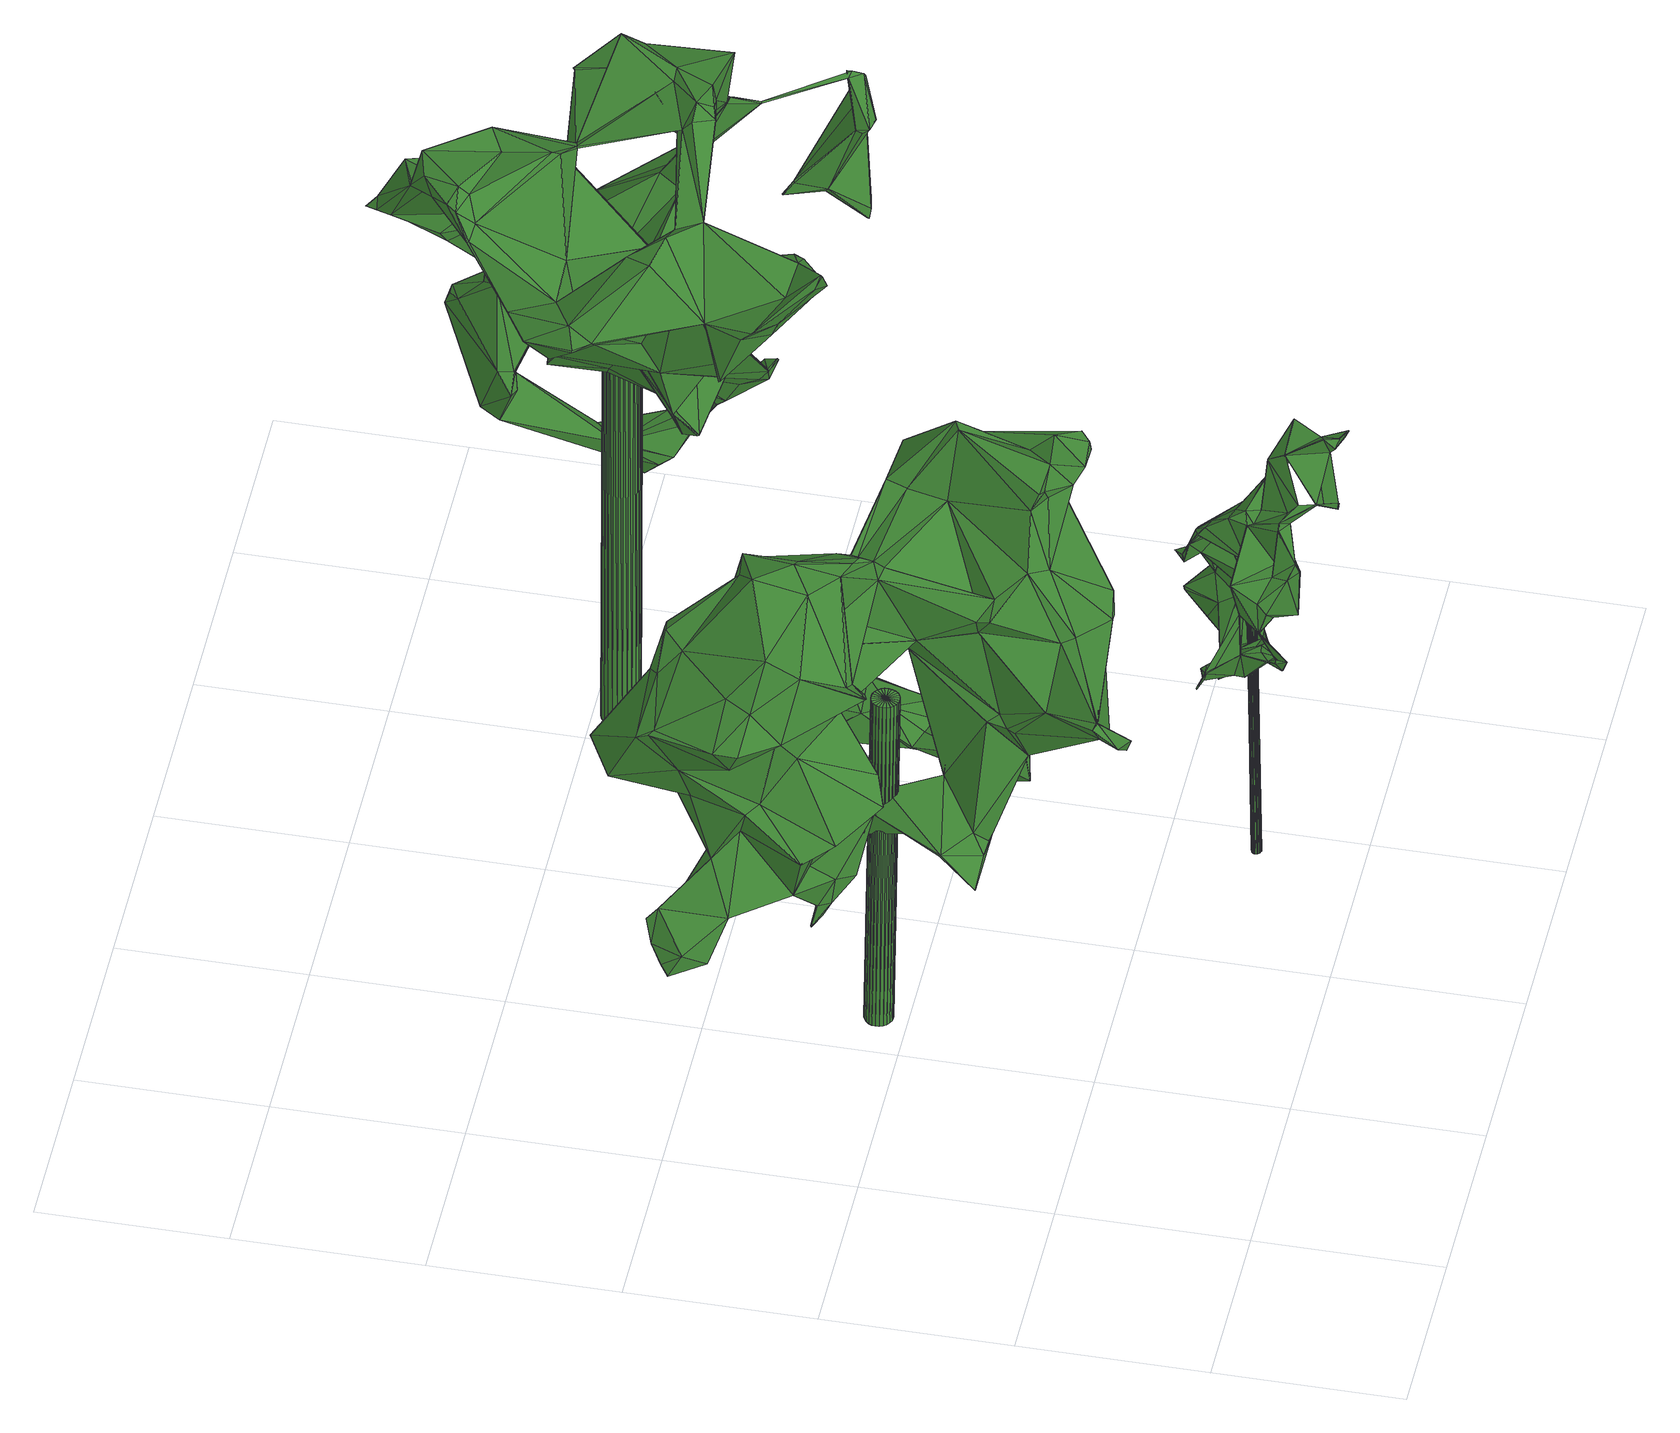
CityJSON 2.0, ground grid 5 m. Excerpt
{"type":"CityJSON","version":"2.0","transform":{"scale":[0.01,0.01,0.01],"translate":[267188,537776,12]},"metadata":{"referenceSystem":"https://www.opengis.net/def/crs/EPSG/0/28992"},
"CityObjects":{
"tree1":{"type":"SolitaryVegetationObject","attributes":{"gtid":144,"crown_width_m":11.11,"crown_median_z":23.72,"crown_r50_m":0.518,"crown_porosity":0.882,"trunk_H_m":10.7,"trunk_DBH_m":0.743,"trunk_radius_m":0.371,"trunk_base_height_m":13.02,"original_gtid":"160"},"geometry":[{"type":"Solid","lod":"3","boundaries":[[[[0,1,2]],[[3,4,5]],[[6,7,8]],[[9,10,11]],[[12,13,14]],[[15,16,17]],[[18,19,20]],[[21,22,23]],[[24,22,21]],[[25,26,27]],[[28,29,30]],[[28,31,29]],[[32,33,27]],[[34,35,36]],[[1,37,38]],[[39,22,24]],[[40,41,21]],[[42,43,44]],[[45,46,47]],[[45,47,48]],[[49,50,51]],[[52,4,53]],[[23,54,40]],[[55,40,54]],[[40,21,23]],[[52,53,56]],[[57,58,59]],[[60,61,62]],[[55,63,27]],[[64,65,66]],[[67,68,44]],[[55,27,33]],[[69,2,70]],[[70,71,72]],[[73,72,71]],[[7,74,75]],[[76,77,78]],[[79,80,81]],[[82,83,84]],[[85,83,82]],[[86,19,87]],[[27,63,25]],[[88,89,90]],[[91,92,56]],[[93,1,38]],[[22,94,95]],[[33,40,55]],[[96,97,56]],[[33,41,40]],[[98,99,100]],[[101,78,102]],[[103,78,101]],[[28,30,104]],[[105,78,77]],[[39,106,107]],[[24,106,39]],[[44,7,67]],[[108,83,109]],[[110,75,74]],[[111,112,113]],[[114,115,116]],[[43,117,17]],[[111,113,59]],[[59,118,119]],[[120,6,69]],[[121,99,3]],[[122,123,120]],[[124,31,28]],[[125,126,127]],[[32,128,33]],[[41,33,128]],[[129,130,65]],[[131,124,9]],[[131,9,11]],[[29,132,30]],[[133,79,134]],[[124,28,9]],[[135,136,61]],[[137,136,135]],[[138,34,139]],[[140,84,141]],[[142,143,144]],[[142,144,145]],[[133,146,79]],[[77,4,52]],[[63,55,54]],[[147,36,35]],[[61,136,14]],[[123,122,148]],[[53,4,3]],[[149,52,92]],[[150,125,127]],[[122,151,148]],[[48,103,101]],[[48,76,103]],[[152,153,154]],[[155,118,59]],[[105,102,78]],[[156,157,66]],[[145,158,159]],[[160,161,129]],[[129,161,162]],[[53,3,99]],[[49,114,50]],[[95,94,163]],[[164,6,165]],[[6,164,69]],[[50,114,116]],[[166,167,58]],[[166,58,38]],[[168,169,170]],[[171,127,126]],[[82,163,85]],[[151,122,172]],[[133,90,173]],[[174,134,12]],[[12,136,175]],[[12,175,174]],[[176,144,143]],[[177,114,178]],[[179,177,178]],[[123,118,155]],[[180,47,181]],[[5,121,3]],[[62,61,182]],[[138,139,125]],[[23,22,95]],[[183,13,171]],[[125,184,126]],[[151,20,148]],[[25,62,182]],[[63,62,25]],[[76,185,77]],[[186,187,188]],[[60,135,61]],[[148,20,189]],[[28,104,9]],[[10,9,104]],[[137,190,191]],[[138,150,192]],[[193,194,195]],[[137,135,60]],[[37,1,0]],[[196,137,60]],[[62,196,60]],[[25,182,26]],[[72,132,197]],[[31,197,132]],[[99,198,53]],[[199,200,201]],[[202,141,84]],[[178,114,203]],[[100,99,121]],[[95,82,140]],[[80,89,81]],[[181,204,121]],[[20,151,18]],[[152,205,54]],[[166,206,207]],[[181,47,46]],[[85,97,208]],[[129,209,130]],[[129,210,209]],[[128,26,36]],[[59,211,212]],[[128,32,26]],[[175,136,213]],[[88,90,133]],[[148,189,123]],[[214,43,17]],[[214,17,175]],[[215,169,216]],[[177,161,114]],[[217,218,219]],[[165,219,218]],[[51,203,49]],[[109,208,220]],[[45,195,162]],[[98,217,221]],[[222,223,41]],[[147,224,225]],[[147,225,128]],[[2,69,164]],[[177,179,46]],[[125,139,184]],[[49,203,114]],[[10,226,11]],[[73,226,10]],[[174,227,228]],[[58,211,59]],[[61,14,182]],[[36,182,183]],[[22,39,94]],[[214,229,43]],[[230,229,214]],[[113,112,231]],[[156,66,130]],[[10,132,73]],[[104,132,10]],[[117,232,216]],[[64,66,157]],[[162,161,177]],[[166,207,233]],[[155,200,123]],[[234,123,200]],[[199,234,200]],[[63,205,62]],[[203,51,235]],[[236,235,51]],[[228,227,88]],[[31,132,29]],[[86,237,19]],[[18,87,19]],[[104,30,132]],[[132,72,73]],[[94,107,238]],[[186,239,15]],[[188,239,186]],[[240,241,207]],[[102,195,101]],[[193,195,102]],[[19,93,20]],[[143,242,243]],[[153,141,202]],[[44,244,42]],[[68,245,244]],[[59,246,201]],[[68,244,44]],[[228,134,174]],[[96,56,198]],[[247,87,18]],[[248,99,249]],[[246,217,165]],[[137,213,136]],[[173,146,133]],[[121,5,181]],[[94,39,107]],[[137,191,242]],[[250,241,178]],[[16,89,227]],[[149,210,251]],[[185,47,180]],[[178,203,212]],[[199,252,234]],[[57,38,58]],[[217,246,221]],[[186,127,171]],[[113,231,253]],[[26,182,36]],[[5,180,181]],[[27,26,32]],[[110,254,234]],[[2,164,0]],[[255,256,157]],[[185,48,47]],[[128,36,257]],[[58,167,211]],[[24,21,223]],[[162,194,210]],[[162,195,194]],[[171,187,186]],[[226,258,11]],[[150,138,125]],[[133,134,228]],[[228,88,133]],[[48,185,76]],[[259,170,67]],[[209,210,149]],[[181,260,204]],[[176,83,108]],[[242,142,145]],[[103,76,78]],[[121,261,100]],[[12,187,13]],[[85,238,97]],[[102,149,251]],[[102,251,193]],[[56,92,52]],[[96,98,208]],[[98,221,208]],[[262,86,258]],[[262,258,226]],[[36,184,34]],[[23,263,54]],[[35,256,264]],[[252,75,110]],[[209,149,92]],[[209,92,106]],[[93,38,265]],[[93,265,20]],[[176,84,83]],[[189,20,265]],[[43,42,117]],[[182,14,13]],[[266,230,150]],[[234,254,123]],[[90,89,80]],[[173,90,80]],[[175,213,267]],[[14,136,12]],[[59,253,246]],[[59,113,253]],[[172,69,70]],[[122,69,172]],[[182,13,183]],[[226,73,268]],[[4,77,185]],[[111,59,236]],[[59,212,236]],[[112,160,64]],[[64,269,112]],[[156,130,270]],[[156,270,106]],[[112,115,160]],[[160,115,161]],[[85,208,83]],[[46,241,181]],[[204,240,37]],[[162,210,129]],[[251,210,193]],[[19,237,93]],[[262,70,93]],[[176,143,84]],[[268,73,71]],[[268,71,70]],[[216,169,117]],[[260,241,240]],[[54,263,152]],[[126,184,183]],[[139,34,184]],[[112,111,236]],[[4,180,5]],[[185,180,4]],[[50,236,51]],[[116,236,50]],[[112,236,116]],[[80,146,173]],[[202,243,191]],[[202,84,243]],[[143,243,84]],[[196,205,154]],[[140,141,95]],[[165,6,8]],[[120,123,7]],[[186,271,127]],[[243,242,191]],[[156,255,157]],[[241,212,207]],[[250,212,241]],[[211,233,212]],[[165,266,199]],[[257,147,128]],[[237,262,93]],[[86,262,237]],[[247,272,273]],[[197,273,272]],[[208,221,274]],[[157,274,221]],[[17,117,168]],[[59,201,155]],[[70,72,172]],[[120,7,6]],[[275,270,130]],[[275,130,209]],[[65,64,160]],[[116,115,112]],[[160,129,65]],[[150,75,266]],[[266,75,199]],[[252,199,75]],[[150,127,75]],[[213,137,242]],[[62,205,196]],[[106,270,209]],[[208,97,96]],[[107,97,238]],[[204,37,261]],[[204,261,121]],[[167,233,211]],[[91,56,97]],[[188,81,239]],[[34,157,256]],[[247,151,272]],[[188,187,12]],[[154,205,152]],[[214,150,230]],[[46,179,178]],[[82,84,140]],[[70,2,93]],[[1,93,2]],[[260,240,204]],[[100,218,98]],[[0,218,100]],[[164,218,0]],[[248,249,96]],[[181,241,260]],[[81,188,79]],[[110,234,252]],[[18,151,247]],[[153,196,154]],[[67,170,68]],[[245,68,170]],[[101,195,45]],[[123,74,7]],[[254,74,123]],[[155,201,200]],[[34,138,192]],[[95,263,23]],[[192,145,159]],[[183,184,36]],[[171,126,183]],[[267,213,242]],[[267,242,145]],[[190,153,191]],[[240,207,206]],[[41,225,222]],[[128,225,41]],[[12,134,188]],[[259,168,170]],[[165,201,246]],[[199,201,165]],[[57,265,38]],[[95,163,82]],[[0,261,37]],[[0,100,261]],[[72,272,172]],[[217,98,218]],[[192,276,145]],[[150,276,192]],[[59,119,57]],[[79,146,80]],[[212,233,207]],[[167,166,233]],[[99,98,249]],[[54,205,63]],[[275,209,270]],[[79,188,134]],[[45,162,46]],[[101,45,48]],[[193,210,194]],[[150,214,276]],[[177,46,162]],[[145,276,267]],[[231,221,253]],[[109,83,208]],[[265,57,119]],[[265,119,189]],[[242,143,142]],[[165,217,219]],[[7,44,277]],[[250,178,212]],[[124,131,278]],[[124,278,31]],[[34,256,35]],[[202,191,153]],[[46,178,241]],[[255,156,264]],[[279,156,24]],[[279,264,156]],[[94,238,163]],[[85,163,238]],[[137,196,190]],[[117,169,168]],[[89,239,81]],[[105,149,102]],[[41,223,21]],[[105,52,149]],[[105,77,52]],[[189,119,118]],[[189,118,123]],[[165,280,266]],[[190,196,153]],[[246,253,221]],[[164,165,218]],[[220,208,158]],[[144,158,145]],[[230,280,7]],[[7,75,67]],[[266,280,230]],[[7,280,8]],[[151,172,272]],[[258,247,281]],[[165,8,280]],[[240,206,37]],[[262,226,268]],[[262,268,70]],[[53,198,56]],[[212,235,236]],[[203,235,212]],[[271,259,75]],[[271,75,127]],[[67,75,259]],[[245,232,244]],[[175,282,174]],[[17,168,186]],[[17,186,15]],[[16,282,17]],[[42,244,232]],[[117,42,232]],[[17,282,175]],[[227,174,282]],[[227,282,16]],[[186,259,271]],[[186,168,259]],[[227,89,88]],[[257,36,147]],[[279,24,264]],[[223,264,24]],[[106,24,156]],[[223,222,264]],[[222,224,264]],[[69,283,120]],[[159,284,192]],[[34,192,284]],[[147,35,224]],[[35,264,224]],[[197,278,131]],[[197,31,278]],[[65,130,66]],[[220,176,108]],[[91,106,92]],[[220,108,109]],[[34,284,274]],[[220,158,176]],[[144,176,158]],[[114,161,115]],[[222,225,224]],[[106,97,107]],[[91,97,106]],[[198,99,285]],[[198,285,96]],[[96,249,98]],[[13,187,171]],[[269,157,231]],[[269,64,157]],[[269,231,112]],[[231,157,221]],[[122,283,69]],[[120,283,122]],[[11,258,131]],[[38,37,206]],[[38,206,166]],[[247,258,87]],[[34,274,157]],[[87,258,86]],[[285,99,248]],[[285,248,96]],[[175,276,214]],[[267,276,175]],[[141,263,95]],[[152,263,153]],[[141,153,263]],[[169,215,170]],[[245,170,215]],[[254,110,74]],[[258,281,131]],[[131,281,197]],[[273,197,281]],[[72,197,272]],[[273,281,247]],[[230,277,229]],[[7,277,230]],[[264,256,255]],[[158,284,159]],[[158,208,284]],[[208,274,284]],[[43,229,277]],[[43,277,44]],[[16,239,89]],[[16,15,239]],[[215,216,232]],[[245,215,232]],[[286,287,288]],[[286,288,289]],[[289,288,290]],[[289,290,291]],[[288,287,292]],[[288,292,290]],[[290,292,293]],[[290,293,291]],[[292,287,294]],[[292,294,293]],[[293,294,295]],[[293,295,291]],[[294,287,296]],[[294,296,295]],[[295,296,297]],[[295,297,291]],[[296,287,298]],[[296,298,297]],[[297,298,299]],[[297,299,291]],[[298,287,300]],[[298,300,299]],[[299,300,301]],[[299,301,291]],[[300,287,302]],[[300,302,301]],[[301,302,303]],[[301,303,291]],[[302,287,304]],[[302,304,303]],[[303,304,305]],[[303,305,291]],[[304,287,306]],[[304,306,305]],[[305,306,307]],[[305,307,291]],[[306,287,308]],[[306,308,307]],[[307,308,309]],[[307,309,291]],[[308,287,310]],[[308,310,309]],[[309,310,311]],[[309,311,291]],[[310,287,312]],[[310,312,311]],[[311,312,313]],[[311,313,291]],[[312,287,314]],[[312,314,313]],[[313,314,315]],[[313,315,291]],[[314,287,316]],[[314,316,315]],[[315,316,317]],[[315,317,291]],[[316,287,318]],[[316,318,317]],[[317,318,319]],[[317,319,291]],[[318,287,320]],[[318,320,319]],[[319,320,321]],[[319,321,291]],[[320,287,322]],[[320,322,321]],[[321,322,323]],[[321,323,291]],[[322,287,324]],[[322,324,323]],[[323,324,325]],[[323,325,291]],[[324,287,326]],[[324,326,325]],[[325,326,327]],[[325,327,291]],[[326,287,328]],[[326,328,327]],[[327,328,329]],[[327,329,291]],[[328,287,330]],[[328,330,329]],[[329,330,331]],[[329,331,291]],[[330,287,332]],[[330,332,331]],[[331,332,333]],[[331,333,291]],[[332,287,334]],[[332,334,333]],[[333,334,335]],[[333,335,291]],[[334,287,286]],[[334,286,335]],[[335,286,289]],[[335,289,291]]]]}]},
"tree2":{"type":"SolitaryVegetationObject","attributes":{"gtid":244,"crown_width_m":4.6,"crown_median_z":22.11,"crown_r50_m":0.291,"crown_porosity":0.938,"trunk_H_m":9.17,"trunk_DBH_m":0.253,"trunk_radius_m":0.126,"trunk_base_height_m":12.94,"original_gtid":"274"},"geometry":[{"type":"Solid","lod":"3","boundaries":[[[[336,337,338]],[[339,340,341]],[[342,343,344]],[[345,343,342]],[[346,347,348]],[[341,349,350]],[[351,349,341]],[[352,353,354]],[[355,353,352]],[[356,357,340]],[[358,359,360]],[[358,360,361]],[[362,363,364]],[[337,365,366]],[[346,367,368]],[[369,370,371]],[[372,373,374]],[[372,374,375]],[[376,377,378]],[[356,340,339]],[[359,379,380]],[[381,382,383]],[[384,385,386]],[[387,388,372]],[[336,389,337]],[[365,337,389]],[[390,391,379]],[[378,392,393]],[[394,395,396]],[[388,397,373]],[[388,398,397]],[[399,400,401]],[[402,403,404]],[[405,406,342]],[[407,389,336]],[[408,409,410]],[[411,412,413]],[[414,415,416]],[[400,417,418]],[[380,379,419]],[[380,419,420]],[[408,421,412]],[[422,423,383]],[[424,422,383]],[[377,354,425]],[[377,352,354]],[[354,353,426]],[[394,426,353]],[[427,428,373]],[[414,429,430]],[[386,431,411]],[[394,353,395]],[[355,395,353]],[[432,433,434]],[[435,436,437]],[[435,438,436]],[[439,440,441]],[[337,366,442]],[[443,444,445]],[[446,447,435]],[[448,447,446]],[[405,449,415]],[[435,450,451]],[[452,399,453]],[[454,399,452]],[[455,456,457]],[[458,459,460]],[[461,462,463]],[[461,463,464]],[[435,465,466]],[[336,466,465]],[[394,467,468]],[[352,469,355]],[[427,470,376]],[[471,450,472]],[[379,391,419]],[[341,340,351]],[[473,404,403]],[[437,436,346]],[[473,409,404]],[[402,474,403]],[[384,421,385]],[[475,408,412]],[[475,412,476]],[[430,477,464]],[[470,427,433]],[[478,479,471]],[[480,377,376]],[[361,377,480]],[[342,406,464]],[[481,482,468]],[[483,416,484]],[[449,485,415]],[[486,428,487]],[[373,354,374]],[[373,425,354]],[[357,488,351]],[[489,490,381]],[[381,383,423]],[[436,367,346]],[[483,429,416]],[[491,492,401]],[[386,411,413]],[[442,338,337]],[[481,461,477]],[[372,375,387]],[[370,369,493]],[[494,346,348]],[[494,348,495]],[[347,496,348]],[[396,348,496]],[[497,364,363]],[[352,377,361]],[[438,367,436]],[[433,432,480]],[[435,447,438]],[[498,499,500]],[[499,363,500]],[[468,461,481]],[[346,368,422]],[[464,406,430]],[[501,444,443]],[[339,502,356]],[[473,403,493]],[[365,379,366]],[[480,432,361]],[[378,377,425]],[[458,460,503]],[[427,487,428]],[[427,397,433]],[[483,455,429]],[[449,484,485]],[[425,373,428]],[[449,405,344]],[[419,504,420]],[[457,456,505]],[[464,441,440]],[[506,507,357]],[[422,368,508]],[[342,344,405]],[[416,415,485]],[[416,485,484]],[[350,509,448]],[[508,349,351]],[[378,393,376]],[[453,476,452]],[[387,375,477]],[[481,477,375]],[[506,357,356]],[[440,439,510]],[[350,511,341]],[[342,464,440]],[[370,512,513]],[[514,515,516]],[[439,517,510]],[[381,512,489]],[[518,400,519]],[[494,520,437]],[[494,437,346]],[[433,480,470]],[[470,480,376]],[[400,521,522]],[[421,523,385]],[[400,399,417]],[[454,417,399]],[[399,401,492]],[[456,455,521]],[[524,525,518]],[[423,513,381]],[[526,498,500]],[[521,455,527]],[[499,397,457]],[[427,457,397]],[[439,397,499]],[[510,489,345]],[[345,489,512]],[[350,528,511]],[[350,448,528]],[[371,529,488]],[[371,513,529]],[[526,478,471]],[[423,529,513]],[[338,435,336]],[[518,521,400]],[[530,343,345]],[[531,532,475]],[[495,348,396]],[[340,357,533]],[[340,533,351]],[[440,345,342]],[[506,521,525]],[[518,525,521]],[[457,427,373]],[[459,502,460]],[[396,534,535]],[[496,534,396]],[[439,499,517]],[[486,393,392]],[[472,534,471]],[[536,467,535]],[[526,347,382]],[[361,450,442]],[[434,361,432]],[[442,450,435]],[[457,505,499]],[[442,435,338]],[[474,493,403]],[[439,457,373]],[[537,510,517]],[[507,488,357]],[[371,488,507]],[[522,521,527]],[[522,527,483]],[[408,410,538]],[[371,370,513]],[[341,511,528]],[[414,416,429]],[[483,484,522]],[[471,496,526]],[[526,496,347]],[[417,454,476]],[[389,539,365]],[[379,365,539]],[[526,500,478]],[[531,491,512]],[[460,479,503]],[[472,434,534]],[[433,397,434]],[[462,468,388]],[[372,388,373]],[[521,497,456]],[[521,506,497]],[[356,497,506]],[[530,491,343]],[[531,538,410]],[[404,523,402]],[[352,540,469]],[[431,523,404]],[[422,508,423]],[[382,424,383]],[[382,490,537]],[[489,537,490]],[[397,439,373]],[[368,349,508]],[[420,541,380]],[[537,498,382]],[[537,489,510]],[[542,543,459]],[[543,497,502]],[[543,502,459]],[[351,488,508]],[[478,500,363]],[[386,413,384]],[[384,413,421]],[[462,388,387]],[[522,544,400]],[[401,400,544]],[[536,534,434]],[[413,412,421]],[[531,410,532]],[[476,453,475]],[[410,418,532]],[[404,409,411]],[[404,411,431]],[[399,531,475]],[[399,475,453]],[[434,467,536]],[[459,458,542]],[[468,467,398]],[[397,398,467]],[[344,491,449]],[[522,484,544]],[[398,388,468]],[[374,354,482]],[[374,482,375]],[[440,510,345]],[[471,479,446]],[[539,545,444]],[[389,545,539]],[[375,482,481]],[[483,527,455]],[[461,468,462]],[[504,541,420]],[[473,493,369]],[[497,356,502]],[[368,546,349]],[[531,512,370]],[[513,512,381]],[[461,464,477]],[[493,408,538]],[[493,538,370]],[[370,538,531]],[[507,525,371]],[[371,525,369]],[[524,369,525]],[[507,506,525]],[[526,382,498]],[[499,498,537]],[[547,390,379]],[[501,390,548]],[[501,540,390]],[[419,391,504]],[[448,509,447]],[[509,438,447]],[[482,354,426]],[[341,528,460]],[[460,339,341]],[[352,541,540]],[[479,460,528]],[[467,434,397]],[[468,482,426]],[[468,426,394]],[[448,549,528]],[[409,412,411]],[[417,412,409]],[[409,418,410]],[[473,418,409]],[[519,418,473]],[[519,400,418]],[[467,394,535]],[[452,476,454]],[[396,535,394]],[[434,472,361]],[[450,361,472]],[[359,358,379]],[[366,379,358]],[[442,366,358]],[[442,358,361]],[[508,529,423]],[[488,529,508]],[[362,503,363]],[[458,503,362]],[[516,542,458]],[[547,379,539]],[[547,539,501]],[[495,445,494]],[[550,494,445]],[[540,501,396]],[[495,501,551]],[[396,501,495]],[[551,501,443]],[[381,490,382]],[[345,512,530]],[[519,473,524]],[[519,524,518]],[[524,473,369]],[[425,392,378]],[[484,449,491]],[[512,491,530]],[[344,343,491]],[[418,417,475]],[[409,475,417]],[[418,475,532]],[[537,517,499]],[[497,515,364]],[[516,515,497]],[[514,458,515]],[[387,463,462]],[[477,463,387]],[[430,463,477]],[[448,446,549]],[[441,464,439]],[[408,493,474]],[[428,392,425]],[[351,533,357]],[[547,548,390]],[[547,501,548]],[[414,430,406]],[[540,391,390]],[[540,541,391]],[[478,363,503]],[[478,503,479]],[[438,546,367]],[[368,367,546]],[[499,497,363]],[[352,361,360]],[[352,360,541]],[[380,541,360]],[[380,360,359]],[[415,406,405]],[[414,406,415]],[[504,391,541]],[[362,515,458]],[[364,515,362]],[[497,505,456]],[[497,543,516]],[[474,402,523]],[[408,474,523]],[[408,523,421]],[[350,546,509]],[[349,546,350]],[[528,549,479]],[[446,479,549]],[[385,552,386]],[[531,492,491]],[[399,492,531]],[[408,475,409]],[[476,412,417]],[[509,546,438]],[[516,543,542]],[[339,460,502]],[[550,520,494]],[[450,471,451]],[[347,424,382]],[[346,424,347]],[[539,444,501]],[[424,346,422]],[[407,545,389]],[[446,451,471]],[[428,486,392]],[[443,445,551]],[[444,550,445]],[[514,516,458]],[[431,386,552]],[[444,545,550]],[[429,553,430]],[[435,451,446]],[[497,499,505]],[[535,534,536]],[[437,465,435]],[[496,471,534]],[[437,520,465]],[[396,395,540]],[[540,395,355]],[[401,544,484]],[[523,431,552]],[[523,552,385]],[[484,491,401]],[[336,435,466]],[[551,445,495]],[[455,457,553]],[[520,550,407]],[[550,545,407]],[[455,553,429]],[[427,393,487]],[[376,393,427]],[[407,465,520]],[[407,336,465]],[[430,553,463]],[[439,553,457]],[[464,553,439]],[[463,553,464]],[[540,355,469]],[[487,393,486]],[[554,555,556]],[[554,556,557]],[[557,556,558]],[[557,558,559]],[[556,555,560]],[[556,560,558]],[[558,560,561]],[[558,561,559]],[[560,555,562]],[[560,562,561]],[[561,562,563]],[[561,563,559]],[[562,555,564]],[[562,564,563]],[[563,564,565]],[[563,565,559]],[[564,555,566]],[[564,566,565]],[[565,566,567]],[[565,567,559]],[[566,555,568]],[[566,568,567]],[[567,568,569]],[[567,569,559]],[[568,555,570]],[[568,570,569]],[[569,570,571]],[[569,571,559]],[[570,555,572]],[[570,572,571]],[[571,572,573]],[[571,573,559]],[[572,555,574]],[[572,574,573]],[[573,574,575]],[[573,575,559]],[[574,555,576]],[[574,576,575]],[[575,576,577]],[[575,577,559]],[[576,555,578]],[[576,578,577]],[[577,578,579]],[[577,579,559]],[[578,555,580]],[[578,580,579]],[[579,580,581]],[[579,581,559]],[[580,555,582]],[[580,582,581]],[[581,582,583]],[[581,583,559]],[[582,555,584]],[[582,584,583]],[[583,584,585]],[[583,585,559]],[[584,555,586]],[[584,586,585]],[[585,586,587]],[[585,587,559]],[[586,555,588]],[[586,588,587]],[[587,588,589]],[[587,589,559]],[[588,555,590]],[[588,590,589]],[[589,590,591]],[[589,591,559]],[[590,555,592]],[[590,592,591]],[[591,592,593]],[[591,593,559]],[[592,555,594]],[[592,594,593]],[[593,594,595]],[[593,595,559]],[[594,555,596]],[[594,596,595]],[[595,596,597]],[[595,597,559]],[[596,555,598]],[[596,598,597]],[[597,598,599]],[[597,599,559]],[[598,555,600]],[[598,600,599]],[[599,600,601]],[[599,601,559]],[[600,555,602]],[[600,602,601]],[[601,602,603]],[[601,603,559]],[[602,555,554]],[[602,554,603]],[[603,554,557]],[[603,557,559]]]]}]},
"tree3":{"type":"SolitaryVegetationObject","attributes":{"gtid":52,"crown_width_m":11.59,"crown_median_z":28.71,"crown_r50_m":0.521,"crown_porosity":0.908,"trunk_H_m":15.5,"trunk_DBH_m":1.01,"trunk_radius_m":0.504,"trunk_base_height_m":13.21,"original_gtid":"54"},"geometry":[{"type":"Solid","lod":"3","boundaries":[[[[604,605,606]],[[607,604,606]],[[608,609,610]],[[611,612,613]],[[614,615,616]],[[617,618,619]],[[620,621,622]],[[623,624,611]],[[625,623,611]],[[626,627,628]],[[629,630,631]],[[629,631,632]],[[607,605,604]],[[633,634,635]],[[625,613,636]],[[637,638,639]],[[640,641,642]],[[632,643,629]],[[644,645,646]],[[647,648,649]],[[650,651,652]],[[653,654,655]],[[656,657,658]],[[659,657,656]],[[660,620,622]],[[661,662,663]],[[664,614,665]],[[634,666,635]],[[667,668,669]],[[670,671,672]],[[607,606,673]],[[674,675,676]],[[677,678,679]],[[651,680,652]],[[681,682,683]],[[684,685,686]],[[687,688,653]],[[646,643,632]],[[689,690,691]],[[692,693,694]],[[692,694,650]],[[695,696,697]],[[698,668,667]],[[699,668,698]],[[700,701,702]],[[703,704,705]],[[674,706,675]],[[646,629,643]],[[615,707,616]],[[663,708,656]],[[709,684,710]],[[703,711,704]],[[712,713,714]],[[702,701,715]],[[716,717,718]],[[674,719,706]],[[618,720,721]],[[722,723,724]],[[717,617,725]],[[726,664,727]],[[728,729,730]],[[731,732,733]],[[734,735,736]],[[737,738,612]],[[704,702,705]],[[620,739,621]],[[740,689,741]],[[640,642,608]],[[739,742,621]],[[743,744,741]],[[745,744,743]],[[629,645,746]],[[662,708,663]],[[747,748,749]],[[630,750,751]],[[670,672,752]],[[670,752,753]],[[621,742,754]],[[621,754,622]],[[731,733,755]],[[670,679,678]],[[615,699,707]],[[756,650,694]],[[605,757,606]],[[740,757,605]],[[758,759,641]],[[755,760,731]],[[624,636,758]],[[624,623,636]],[[634,761,762]],[[634,633,761]],[[718,762,761]],[[718,761,716]],[[646,645,629]],[[746,750,630]],[[717,725,634]],[[717,634,718]],[[666,634,725]],[[718,634,762]],[[726,615,614]],[[763,764,760]],[[765,750,633]],[[746,630,629]],[[620,749,739]],[[660,749,620]],[[766,757,740]],[[767,768,769]],[[608,610,770]],[[608,770,771]],[[759,758,772]],[[758,773,772]],[[747,774,775]],[[733,776,755]],[[706,777,753]],[[740,605,778]],[[623,625,636]],[[626,779,627]],[[780,779,626]],[[781,782,783]],[[711,756,693]],[[704,711,693]],[[784,785,786]],[[787,788,789]],[[704,693,702]],[[649,659,647]],[[702,693,700]],[[754,790,622]],[[765,633,791]],[[792,793,794]],[[792,794,795]],[[702,715,705]],[[765,796,797]],[[703,705,680]],[[780,680,779]],[[770,798,799]],[[800,752,672]],[[801,710,802]],[[803,804,805]],[[806,683,682]],[[646,681,644]],[[690,807,639]],[[637,673,808]],[[713,613,809]],[[810,811,763]],[[790,812,813]],[[687,653,814]],[[815,816,817]],[[818,817,816]],[[819,767,688]],[[819,688,687]],[[820,812,821]],[[778,807,689]],[[781,783,822]],[[740,778,689]],[[637,669,735]],[[669,637,786]],[[823,803,805]],[[701,700,824]],[[818,816,798]],[[814,798,816]],[[639,825,637]],[[797,796,729]],[[775,767,748]],[[775,748,747]],[[826,821,827]],[[680,705,828]],[[661,824,662]],[[732,731,829]],[[619,830,624]],[[611,624,830]],[[738,831,809]],[[738,737,831]],[[644,724,645]],[[613,625,611]],[[814,816,687]],[[716,761,633]],[[750,716,633]],[[746,716,750]],[[832,684,833]],[[741,766,740]],[[794,712,834]],[[776,745,835]],[[776,744,745]],[[627,836,628]],[[837,628,836]],[[672,820,800]],[[670,787,789]],[[659,838,647]],[[804,839,801]],[[804,801,802]],[[768,749,769]],[[639,638,690]],[[840,841,727]],[[809,613,738]],[[618,797,720]],[[775,688,767]],[[721,737,842]],[[721,842,618]],[[795,841,840]],[[642,609,608]],[[742,739,843]],[[822,844,809]],[[845,809,844]],[[744,766,741]],[[690,689,807]],[[628,846,626]],[[653,774,847]],[[760,764,731]],[[751,631,630]],[[789,671,670]],[[769,749,748]],[[769,748,767]],[[701,848,692]],[[650,652,692]],[[692,652,680]],[[849,698,667]],[[720,850,721]],[[833,847,832]],[[668,735,669]],[[838,648,647]],[[706,753,675]],[[726,691,690]],[[726,727,691]],[[795,727,841]],[[851,676,829]],[[760,755,852]],[[820,672,812]],[[686,658,833]],[[745,853,787]],[[714,854,695]],[[709,801,855]],[[838,659,656]],[[686,656,658]],[[817,856,768]],[[817,768,815]],[[774,653,775]],[[635,791,633]],[[811,764,763]],[[711,703,846]],[[822,809,831]],[[656,708,838]],[[743,691,794]],[[617,797,618]],[[717,797,617]],[[653,682,681]],[[689,691,741]],[[741,691,743]],[[708,662,857]],[[716,724,765]],[[724,750,765]],[[835,852,776]],[[773,858,772]],[[859,772,858]],[[747,860,774]],[[807,861,825]],[[746,724,716]],[[763,760,852]],[[709,862,684]],[[849,667,669]],[[849,669,786]],[[699,735,668]],[[774,860,863]],[[823,805,648]],[[864,865,866]],[[713,867,613]],[[793,867,713]],[[743,853,745]],[[638,868,690]],[[666,796,765]],[[677,835,745]],[[715,828,705]],[[692,828,715]],[[802,853,712]],[[814,799,798]],[[732,678,677]],[[612,738,613]],[[869,724,644]],[[645,724,746]],[[732,677,870]],[[839,855,801]],[[871,707,698]],[[726,735,615]],[[699,615,735]],[[722,869,872]],[[872,771,722]],[[717,716,765]],[[832,847,863]],[[873,818,788]],[[873,788,865]],[[873,865,818]],[[795,874,727]],[[833,684,686]],[[860,864,863]],[[731,764,851]],[[851,764,811]],[[637,808,776]],[[849,786,785]],[[729,619,624]],[[875,753,752]],[[875,752,800]],[[726,614,664]],[[789,788,818]],[[876,847,833]],[[839,804,810]],[[742,871,877]],[[852,755,776]],[[776,870,784]],[[732,870,776]],[[845,714,713]],[[794,713,712]],[[606,808,673]],[[632,654,646]],[[664,665,878]],[[878,879,664]],[[834,712,853]],[[834,853,743]],[[817,818,864]],[[722,724,869]],[[626,846,780]],[[666,791,635]],[[666,765,791]],[[850,782,781]],[[810,763,839]],[[719,674,880]],[[824,881,823]],[[701,824,823]],[[824,700,848]],[[838,708,648]],[[638,882,868]],[[854,696,695]],[[648,708,823]],[[687,816,815]],[[871,616,707]],[[719,880,661]],[[810,661,880]],[[837,651,650]],[[771,799,814]],[[837,650,628]],[[756,628,650]],[[692,680,828]],[[754,742,877]],[[637,734,882]],[[709,677,883]],[[855,677,709]],[[763,852,835]],[[706,719,685]],[[663,685,719]],[[680,780,846]],[[680,846,703]],[[845,854,714]],[[857,824,884]],[[839,677,855]],[[754,827,790]],[[666,725,885]],[[666,885,796]],[[750,723,751]],[[728,730,641]],[[677,763,835]],[[677,839,763]],[[810,880,811]],[[798,610,886]],[[662,824,857]],[[803,810,804]],[[742,843,871]],[[784,786,637]],[[776,784,637]],[[641,730,758]],[[729,758,730]],[[619,885,617]],[[637,825,673]],[[820,732,829]],[[851,829,731]],[[658,683,806]],[[806,876,658]],[[825,639,807]],[[744,776,757]],[[744,757,766]],[[826,678,821]],[[670,678,826]],[[725,617,885]],[[631,751,887]],[[876,806,682]],[[888,865,788]],[[876,833,658]],[[712,805,802]],[[888,866,865]],[[765,797,717]],[[832,863,864]],[[864,866,832]],[[724,723,750]],[[670,753,777]],[[696,845,782]],[[854,845,696]],[[720,728,850]],[[727,874,691]],[[678,732,820]],[[809,845,713]],[[671,889,672]],[[680,836,779]],[[675,875,676]],[[864,890,817]],[[663,719,661]],[[714,695,648]],[[648,695,649]],[[706,862,709]],[[729,720,797]],[[729,728,720]],[[878,886,610]],[[701,692,715]],[[891,892,879]],[[713,794,793]],[[794,834,743]],[[733,732,776]],[[787,736,745]],[[860,890,864]],[[726,882,734]],[[789,818,893]],[[810,881,661]],[[735,734,637]],[[747,890,860]],[[826,736,787]],[[826,787,670]],[[651,836,680]],[[837,836,651]],[[739,856,671]],[[856,889,671]],[[771,640,608]],[[758,729,624]],[[844,822,783]],[[844,783,782]],[[676,894,674]],[[895,691,874]],[[723,722,751]],[[722,887,751]],[[843,789,893]],[[792,773,636]],[[727,664,892]],[[771,655,887]],[[771,814,655]],[[887,655,631]],[[722,771,887]],[[632,631,655]],[[726,896,735]],[[714,648,805]],[[848,884,824]],[[616,665,614]],[[878,665,616]],[[768,856,749]],[[739,749,856]],[[690,868,726]],[[745,870,677]],[[736,870,745]],[[756,711,846]],[[756,846,628]],[[897,798,886]],[[784,870,785]],[[890,747,898]],[[871,899,877]],[[616,871,893]],[[616,893,818]],[[749,660,898]],[[749,898,747]],[[636,773,758]],[[673,861,607]],[[857,884,708]],[[782,845,844]],[[785,899,849]],[[735,899,785]],[[827,899,826]],[[789,900,671]],[[736,735,785]],[[871,849,899]],[[698,849,871]],[[824,661,881]],[[637,882,638]],[[754,877,827]],[[899,827,877]],[[656,685,663]],[[686,685,656]],[[644,681,869]],[[795,895,874]],[[698,707,699]],[[817,890,856]],[[678,820,821]],[[677,679,883]],[[777,679,670]],[[883,679,777]],[[883,777,709]],[[775,653,688]],[[814,653,655]],[[714,805,712]],[[818,865,864]],[[870,736,785]],[[832,888,684]],[[832,866,888]],[[756,694,693]],[[611,830,612]],[[619,842,830]],[[612,830,842]],[[882,726,868]],[[610,798,770]],[[684,862,685]],[[734,896,726]],[[803,823,881]],[[803,881,810]],[[802,805,804]],[[831,737,721]],[[641,759,642]],[[871,843,893]],[[800,820,829]],[[800,829,676]],[[815,768,819]],[[815,819,687]],[[693,848,700]],[[869,681,683]],[[655,654,632]],[[843,739,900]],[[843,900,789]],[[671,900,739]],[[859,858,840]],[[851,811,894]],[[851,894,676]],[[897,818,798]],[[682,847,876]],[[641,640,728]],[[728,640,696]],[[696,782,728]],[[872,697,696]],[[872,640,771]],[[872,696,640]],[[879,859,891]],[[770,799,771]],[[813,812,672]],[[659,649,657]],[[800,676,875]],[[675,753,875]],[[706,709,777]],[[653,847,682]],[[899,901,826]],[[899,735,901]],[[735,896,901]],[[826,901,736]],[[734,736,901]],[[734,901,896]],[[774,863,847]],[[695,657,649]],[[657,695,658]],[[706,685,862]],[[894,880,674]],[[894,811,880]],[[848,693,692]],[[840,858,795]],[[869,697,872]],[[795,794,895]],[[823,884,701]],[[848,701,884]],[[895,794,691]],[[708,884,823]],[[897,616,818]],[[878,616,886]],[[897,886,616]],[[636,867,792]],[[613,867,636]],[[902,879,878]],[[902,878,610]],[[792,867,793]],[[890,898,856]],[[856,898,889]],[[660,889,898]],[[660,672,889]],[[779,836,627]],[[802,710,853]],[[788,787,710]],[[709,710,801]],[[729,796,885]],[[729,885,619]],[[787,853,710]],[[888,710,684]],[[788,710,888]],[[879,902,859]],[[792,858,773]],[[795,858,792]],[[891,859,840]],[[695,697,658]],[[658,697,683]],[[869,683,697]],[[767,819,768]],[[879,892,664]],[[821,812,827]],[[827,812,790]],[[672,660,813]],[[622,813,660]],[[622,790,813]],[[808,606,757]],[[808,757,776]],[[782,850,728]],[[681,654,653]],[[681,646,654]],[[781,822,831]],[[825,861,673]],[[759,609,642]],[[607,861,605]],[[605,861,778]],[[807,778,861]],[[612,842,737]],[[618,842,619]],[[840,892,891]],[[727,892,840]],[[772,609,759]],[[859,609,772]],[[902,610,609]],[[859,902,609]],[[781,831,721]],[[781,721,850]],[[903,904,905]],[[903,905,906]],[[906,905,907]],[[906,907,908]],[[905,904,909]],[[905,909,907]],[[907,909,910]],[[907,910,908]],[[909,904,911]],[[909,911,910]],[[910,911,912]],[[910,912,908]],[[911,904,913]],[[911,913,912]],[[912,913,914]],[[912,914,908]],[[913,904,915]],[[913,915,914]],[[914,915,916]],[[914,916,908]],[[915,904,917]],[[915,917,916]],[[916,917,918]],[[916,918,908]],[[917,904,919]],[[917,919,918]],[[918,919,920]],[[918,920,908]],[[919,904,921]],[[919,921,920]],[[920,921,922]],[[920,922,908]],[[921,904,923]],[[921,923,922]],[[922,923,924]],[[922,924,908]],[[923,904,925]],[[923,925,924]],[[924,925,926]],[[924,926,908]],[[925,904,927]],[[925,927,926]],[[926,927,928]],[[926,928,908]],[[927,904,929]],[[927,929,928]],[[928,929,930]],[[928,930,908]],[[929,904,931]],[[929,931,930]],[[930,931,932]],[[930,932,908]],[[931,904,933]],[[931,933,932]],[[932,933,934]],[[932,934,908]],[[933,904,935]],[[933,935,934]],[[934,935,936]],[[934,936,908]],[[935,904,937]],[[935,937,936]],[[936,937,938]],[[936,938,908]],[[937,904,939]],[[937,939,938]],[[938,939,940]],[[938,940,908]],[[939,904,941]],[[939,941,940]],[[940,941,942]],[[940,942,908]],[[941,904,943]],[[941,943,942]],[[942,943,944]],[[942,944,908]],[[943,904,945]],[[943,945,944]],[[944,945,946]],[[944,946,908]],[[945,904,947]],[[945,947,946]],[[946,947,948]],[[946,948,908]],[[947,904,949]],[[947,949,948]],[[948,949,950]],[[948,950,908]],[[949,904,951]],[[949,951,950]],[[950,951,952]],[[950,952,908]],[[951,904,903]],[[951,903,952]],[[952,903,906]],[[952,906,908]]]]}]}
},
"vertices":[
[932,893,1096],[1012,814,995],[919,832,830],[1086,1018,1588],[1041,925,1728],[1107,866,1473],[754,899,858],[601,1102,736],[709,926,863],[1226,1246,701],[1181,1213,730],[1220,1074,651],[314,1439,846],[257,1340,1060],[269,1483,1091],[336,1367,733],[315,1444,675],[398,1317,743],[1053,810,574],[1089,795,627],[999,765,619],[400,1210,1698],[469,1260,1732],[403,1352,1723],[459,1138,1720],[159,1568,1376],[105,1350,1345],[80,1389,1414],[1181,1333,723],[1053,1330,617],[1093,1318,691],[1054,1327,613],[74,1324,1417],[144,1306,1505],[455,1138,1271],[290,1076,1513],[277,1265,1303],[1004,770,1110],[950,708,894],[504,1115,1731],[235,1285,1609],[206,1191,1591],[557,1169,618],[435,1269,741],[582,1134,668],[975,672,1625],[815,515,1472],[987,674,1613],[1004,611,1761],[561,419,1207],[490,437,1237],[575,433,1160],[918,938,1875],[1000,1089,1710],[330,1516,1518],[184,1375,1511],[874,1107,1687],[836,668,939],[827,596,967],[652,699,1026],[302,1744,1217],[235,1685,1149],[167,1601,1355],[166,1554,1389],[639,824,1431],[607,788,1498],[618,825,1483],[537,1114,648],[546,1143,621],[788,868,845],[973,917,707],[1066,1048,674],[1029,1072,651],[1090,1141,720],[572,824,810],[575,1077,827],[1033,640,1793],[1033,892,1746],[979,699,1816],[155,1481,648],[147,1515,583],[200,1425,594],[602,1368,1613],[604,1328,1591],[658,1448,1366],[624,1300,1609],[1120,819,617],[1118,821,613],[230,1509,620],[204,1426,593],[200,1525,605],[607,1123,1659],[857,1049,1682],[1008,792,792],[490,1252,1725],[535,1403,1685],[742,1057,1478],[606,1142,1664],[862,1049,1310],[1027,1033,1467],[1046,945,1299],[924,610,1773],[833,680,1850],[1007,615,1784],[1161,1260,729],[937,753,1794],[576,1078,1680],[537,1106,1721],[496,1398,1527],[503,1174,1432],[480,875,812],[632,730,1113],[572,639,1252],[632,749,1124],[492,490,1314],[492,494,1314],[473,498,1304],[476,1204,587],[684,821,816],[739,808,844],[678,858,823],[1111,883,1404],[944,837,671],[626,786,767],[1215,1280,678],[346,1007,1068],[251,1108,1002],[409,1178,876],[137,1225,1423],[691,708,1602],[652,785,1537],[1217,1075,647],[1066,1209,708],[209,1570,628],[249,1561,713],[302,1722,1174],[320,1533,1066],[408,1659,1203],[421,1040,1111],[411,1033,1114],[586,1407,1619],[531,1428,1578],[577,1462,1292],[690,1467,1313],[644,1417,1332],[486,1335,1249],[171,1538,598],[269,1090,1517],[988,806,621],[890,925,1871],[450,1184,999],[1016,843,589],[383,1568,1532],[425,1574,1522],[389,1573,1528],[562,780,803],[590,1069,1606],[642,981,1372],[503,1273,1272],[479,1231,1255],[665,619,1407],[675,583,1423],[728,660,1592],[551,1351,1670],[885,799,1044],[709,926,869],[849,556,986],[836,561,980],[473,1199,588],[476,1217,511],[503,1170,576],[206,1188,963],[966,891,653],[174,1537,594],[301,1517,726],[385,1430,889],[643,1416,1337],[726,499,1455],[732,525,1423],[751,500,1448],[1013,715,1561],[954,690,1470],[215,1504,1221],[282,1309,1080],[335,1223,1204],[1017,702,1625],[334,1233,740],[358,1373,911],[248,1382,713],[926,791,706],[505,1527,1344],[605,1568,1345],[414,1182,1089],[770,682,1814],[792,677,1777],[880,631,1749],[353,1602,1423],[1037,1078,639],[894,1093,1668],[459,883,827],[521,786,789],[571,823,815],[643,1556,1364],[602,481,1174],[963,757,1303],[306,1575,1452],[880,653,979],[768,572,1065],[655,1141,1448],[846,944,1668],[760,715,1752],[765,569,1061],[654,534,1155],[401,1494,1100],[428,1258,927],[479,1216,508],[480,1219,512],[746,1026,1255],[862,899,1139],[813,895,1190],[512,1344,1313],[731,1030,1268],[235,1027,1527],[260,1084,1533],[271,1038,1508],[236,1030,1524],[1163,1041,700],[313,1464,670],[247,1591,675],[597,1092,810],[621,1083,854],[656,773,1148],[512,1199,524],[768,568,1064],[446,792,738],[599,482,1169],[582,503,1179],[1102,806,636],[592,1176,1675],[251,1383,710],[886,716,1261],[830,665,1315],[543,1481,1270],[652,1539,1343],[558,1165,616],[513,1195,521],[653,806,1120],[1074,914,626],[934,865,1512],[869,1017,1340],[809,664,1327],[765,694,1805],[459,886,823],[651,804,1122],[542,807,785],[573,1109,1463],[538,1125,1427],[187,1243,1425],[1189,1046,671],[499,1159,661],[908,721,1390],[1052,888,1302],[1096,984,666],[492,1402,1651],[291,1075,1519],[961,761,827],[629,1058,869],[391,1453,1090],[1105,1028,687],[656,822,1414],[631,1062,1613],[457,1217,734],[1034,952,636],[1063,957,641],[541,1126,1422],[688,842,1487],[360,1323,1031],[600,1107,738],[1113,1232,656],[339,1220,1567],[631,1059,864],[1097,987,661],[329,1405,726],[763,855,841],[488,1198,1278],[948,979,1636],[662,1074,102],[625,1075,102],[661,1084,102],[670,1059,1172],[669,1068,1172],[633,1059,1172],[658,1093,102],[665,1077,1172],[652,1101,102],[659,1085,1172],[644,1107,102],[652,1091,1172],[635,1111,102],[643,1095,1172],[626,1112,102],[633,1096,1172],[616,1111,103],[624,1095,1172],[607,1107,103],[615,1092,1172],[599,1102,103],[607,1086,1172],[593,1094,102],[601,1078,1172],[589,1085,102],[597,1069,1172],[588,1076,102],[596,1060,1172],[589,1066,102],[597,1050,1172],[593,1057,102],[600,1041,1172],[598,1049,102],[606,1033,1172],[606,1043,102],[614,1027,1171],[615,1039,102],[623,1023,1171],[624,1038,101],[632,1022,1171],[634,1039,101],[642,1023,1171],[643,1043,101],[651,1027,1171],[651,1048,101],[659,1032,1171],[657,1056,102],[665,1040,1171],[661,1065,102],[668,1049,1171],
[1685,434,810],[1600,494,780],[1603,496,789],[1404,423,1152],[1432,430,1146],[1426,449,1095],[1235,175,1113],[1295,197,1190],[1266,163,1181],[1318,249,1135],[1588,323,997],[1501,300,947],[1528,319,871],[1497,421,1096],[1481,475,1007],[1471,431,1119],[1408,329,731],[1406,273,801],[1324,284,766],[1423,273,796],[1399,400,1185],[1435,390,1178],[1486,346,712],[1480,384,604],[1484,345,711],[1429,369,750],[1468,267,1046],[1411,297,1007],[1368,266,1110],[1610,416,704],[1578,431,720],[1555,387,980],[1535,367,1053],[1508,257,1301],[1516,239,1305],[1534,277,1253],[1268,216,880],[1286,287,876],[1290,213,870],[1258,175,867],[1295,390,804],[1336,361,781],[1283,381,799],[1565,340,666],[1480,382,604],[1460,242,1099],[1479,225,1032],[1507,248,1037],[1523,59,1462],[1523,61,1463],[1473,72,1477],[1230,188,913],[1270,215,882],[1646,392,758],[1494,329,735],[1499,307,695],[1249,373,808],[1249,375,809],[1399,240,827],[1428,259,808],[1466,263,807],[1288,288,876],[1314,240,868],[1381,113,1328],[1302,192,1322],[1344,173,1288],[1559,206,1444],[1558,207,1443],[1440,206,1429],[1227,144,1129],[1201,185,1096],[1693,400,823],[1509,132,1394],[1439,204,1428],[1478,222,1354],[1450,109,1488],[1466,95,1434],[1457,81,1455],[1193,203,1107],[1182,119,1134],[1237,158,1193],[1381,114,1330],[1371,157,1329],[1533,302,663],[1504,280,659],[1525,70,1434],[1584,305,1062],[1522,320,1143],[1507,250,1035],[1314,309,778],[1362,248,827],[1242,368,839],[1241,366,837],[1208,229,1127],[1188,221,1046],[1451,109,1490],[1371,342,797],[1305,354,812],[1379,316,805],[1581,412,871],[1579,395,942],[1639,367,923],[1557,455,974],[1287,288,1009],[1281,261,1035],[1280,263,1035],[1539,396,807],[1615,267,833],[1619,282,836],[1618,281,838],[1545,418,969],[1555,455,972],[1522,501,980],[1247,127,1219],[1528,342,851],[1577,395,940],[1356,52,1347],[1380,55,1346],[1355,54,1349],[1229,302,1156],[1324,281,1123],[1287,291,1010],[1477,385,1120],[1439,412,1136],[1427,447,1094],[1230,158,926],[1234,186,926],[1232,186,925],[1190,220,1046],[1685,377,878],[1656,387,843],[1351,246,858],[1306,201,869],[1436,289,783],[1310,379,805],[1494,323,911],[1436,291,785],[1463,254,1384],[1559,206,1442],[1382,115,1329],[1379,57,1348],[1228,157,926],[1465,303,978],[1493,429,1012],[1345,364,791],[1259,173,868],[1305,202,866],[1256,201,1179],[1251,141,1238],[1245,128,1219],[1208,383,812],[1208,385,814],[1526,328,1174],[1367,264,1110],[1459,242,1097],[1345,189,1246],[1380,167,1290],[1502,231,1336],[1638,365,922],[1564,297,852],[1495,321,910],[1358,284,1124],[1417,295,995],[1381,296,1005],[1417,297,996],[1574,296,824],[1405,421,1151],[1506,377,1088],[1506,279,661],[1326,289,1024],[1384,339,1239],[1458,335,1205],[1532,354,1130],[1523,503,981],[1325,270,1028],[1458,466,1007],[1424,242,1234],[1469,277,1213],[1491,368,1144],[1459,244,1098],[1447,338,1194],[1326,288,1022],[1368,271,1247],[1381,186,1288],[1687,376,878],[1355,285,1251],[1294,194,1301],[1503,127,1448],[1425,263,1246],[1413,300,1247],[1465,301,976],[1294,199,1191],[1457,465,1006],[1525,326,1173],[1344,191,1245],[1397,178,1262],[1381,168,1292],[1463,398,1136],[1428,261,810],[1398,242,828],[1388,272,812],[1374,267,1023],[1501,229,1334],[1612,371,759],[1472,287,772],[1497,308,693],[1461,396,1135],[1434,388,1176],[1295,192,1301],[1656,385,841],[1525,456,1006],[1594,369,778],[1557,327,820],[1485,462,1006],[1655,361,870],[1614,267,835],[1474,74,1478],[1190,222,1046],[1438,275,94],[1425,275,94],[1437,279,94],[1447,290,1011],[1446,293,1011],[1434,290,1011],[1436,281,94],[1445,296,1011],[1434,284,94],[1443,299,1011],[1431,286,94],[1440,301,1011],[1428,287,94],[1437,302,1011],[1425,288,94],[1434,302,1011],[1422,287,94],[1430,302,1011],[1418,286,94],[1427,301,1011],[1416,284,94],[1425,298,1011],[1414,281,94],[1423,296,1011],[1413,278,94],[1422,293,1011],[1412,275,94],[1421,290,1011],[1413,272,94],[1422,286,1011],[1414,269,94],[1423,283,1011],[1416,266,94],[1425,281,1011],[1419,264,94],[1428,279,1011],[1422,263,94],[1431,277,1011],[1425,262,94],[1434,277,1011],[1428,263,94],[1437,278,1011],[1432,264,94],[1440,279,1011],[1434,266,94],[1443,281,1011],[1436,269,94],[1445,283,1011],[1437,272,94],[1446,287,1011],
[1255,1347,1987],[1332,1350,1888],[1256,1351,1991],[1250,1365,1944],[1497,1948,1347],[1493,1944,1346],[1375,2072,1453],[1750,1583,1159],[1828,1574,1156],[1722,1578,1211],[1261,1998,1636],[1172,2002,1675],[1266,2033,1620],[1807,1813,949],[1787,1725,1019],[1784,1722,1016],[1298,2370,2104],[1222,2297,2088],[1257,2275,2123],[1722,1652,1154],[1750,1694,1065],[1726,1602,1176],[2267,1428,1337],[2232,1430,1301],[2275,1519,1381],[1802,2421,1220],[1655,2300,1022],[1610,2248,1189],[1749,2377,1287],[1695,1986,885],[1725,1895,809],[1708,1856,858],[1618,1770,1252],[1181,1632,1843],[1135,1587,1696],[1132,1582,1701],[1571,1919,1296],[1600,1851,1235],[1567,1917,1294],[1781,2402,1276],[1812,2281,1285],[1806,2418,1221],[1801,2401,1285],[2057,1915,1559],[1949,1815,1687],[2013,1938,1542],[2138,1599,1480],[2128,1624,1437],[2135,1598,1476],[1773,2288,1604],[1751,2311,1356],[1700,2266,1397],[1976,1840,1710],[1983,1963,1552],[1873,2050,1603],[2048,1955,1555],[1381,2392,2113],[1921,1720,1936],[2057,1734,1810],[2028,1763,1818],[1361,1836,1541],[1324,2010,1591],[1719,1820,880],[1036,1941,1824],[1035,1941,1819],[1063,1895,1832],[1533,2057,2016],[1465,2198,2046],[1488,2235,2125],[1112,1498,1895],[1892,1971,2087],[1795,2091,2077],[1789,1968,2221],[1585,1784,2122],[1507,2023,2074],[1539,2029,2055],[2167,1518,1442],[1808,2274,1373],[1872,2247,1599],[1831,2170,1565],[1766,1865,1790],[1876,1777,1868],[1895,1857,1712],[1541,2360,1670],[1608,2507,1692],[1351,1458,1779],[1168,1586,1682],[1346,1588,1660],[2151,1444,1667],[2252,1487,1771],[2281,1466,1645],[1841,1957,1544],[1699,1909,1419],[1770,2059,1516],[1104,2078,1772],[1085,2008,1742],[2222,1467,1800],[2198,1471,1796],[2239,1442,1780],[2293,1438,1621],[2262,1441,1754],[2188,1399,1676],[1887,2000,2046],[1160,2052,1721],[2028,1775,1734],[1751,1789,1920],[1722,1803,1786],[2357,1491,1627],[1700,1746,1599],[1611,1644,1411],[1734,1772,1575],[2142,1406,1682],[1780,2027,906],[1824,1854,941],[1798,1957,803],[1911,1758,1935],[1775,1714,1053],[1803,1649,1108],[1622,2203,1186],[1601,2195,1142],[1732,2226,1082],[1776,1792,932],[1270,1763,1575],[1273,1730,1438],[1630,1844,1230],[1752,1716,1048],[1626,1842,1227],[1583,1734,2214],[1531,1760,2162],[1526,1734,2197],[1348,1726,1836],[1130,1902,1768],[1397,1810,1878],[1838,1610,1141],[1828,1578,1160],[1346,2361,1994],[1417,1427,1889],[1433,1493,1851],[1177,2237,2011],[1409,1695,1776],[1403,1526,1891],[1407,1706,1920],[1705,2306,989],[1606,2481,1868],[1534,2537,1796],[1406,2428,1966],[1634,2246,1004],[1572,2204,1147],[1540,2033,2058],[1793,2088,2073],[1207,2271,2080],[1561,1681,2184],[2357,1495,1625],[1359,1429,1926],[1599,1792,1248],[1550,1837,1287],[1595,1692,2195],[1736,1991,855],[1795,1956,800],[1758,1720,2067],[1672,1711,2196],[1692,1960,928],[1422,1453,1896],[1529,2566,1761],[1504,2497,1767],[1505,2534,1776],[1544,1963,1473],[1729,2125,1360],[1478,1814,1334],[1498,1776,1344],[1717,2401,1755],[1612,2508,1694],[1362,1671,2017],[1791,2023,2074],[1338,1366,1868],[2230,1426,1303],[2233,1421,1334],[1744,1667,1130],[1632,1808,1245],[1726,1654,1157],[1275,1750,2027],[1251,1844,1967],[1206,1778,1990],[1479,1821,1787],[1516,1855,1720],[1360,2061,1820],[1260,2248,2098],[1689,1960,924],[1559,1678,1399],[1587,1635,1418],[1546,1617,1449],[1299,1670,1355],[1766,1770,966],[1804,1816,952],[1571,2090,1644],[1751,2055,1512],[1534,2030,2067],[1752,1784,1919],[1734,1785,1785],[1901,1722,1927],[1787,1784,1890],[1834,1780,1818],[1879,2215,1616],[1224,1468,1798],[1235,1437,1918],[1725,1582,1214],[1888,1719,1945],[1815,1684,2184],[1414,2068,2134],[1427,2199,2101],[1585,2249,1557],[1531,2377,1702],[1555,2285,1720],[1551,2313,1762],[1371,2118,1737],[1519,2482,1750],[1510,2025,2078],[1413,2046,2134],[1738,1636,1164],[2035,1660,1821],[2039,1662,1824],[1119,1527,1863],[1323,2014,1862],[1220,2225,2040],[2143,1425,1666],[1682,1812,2182],[1789,1649,1100],[1836,1612,1146],[1673,2102,1651],[1830,2066,1626],[1437,1783,1610],[1555,1712,2152],[2204,1531,1400],[2132,1627,1435],[2061,1910,1573],[1761,1738,2010],[1311,1715,1341],[1296,1674,1354],[1802,1646,1105],[1211,2235,2012],[1623,1771,1254],[1622,1722,1392],[2308,1450,1601],[1812,2282,1650],[2200,1474,1793],[1100,1962,1848],[1759,1673,1111],[1720,1812,2196],[1563,1681,2180],[1489,1781,1765],[1720,1823,1500],[1755,1769,1982],[1395,2388,1968],[2047,1695,1810],[1434,1779,1347],[1420,1788,1358],[1681,2360,1834],[1207,1450,1853],[1788,1790,1892],[1669,2307,1785],[1603,2268,1771],[1573,2088,1648],[1612,2085,1654],[1607,1644,1407],[1168,1591,1684],[1780,2153,1360],[1347,1741,1994],[1182,2135,1791],[1734,2123,1358],[1463,1877,1600],[1309,1735,1421],[1785,1979,2108],[1880,2213,1625],[1179,2232,2012],[1352,2046,1506],[1399,1868,1507],[1844,1765,2023],[1919,1717,1934],[1194,1593,1707],[1706,1864,2116],[2039,1661,1820],[1768,1766,962],[1355,2049,1508],[1618,2206,1188],[1604,1930,1662],[1390,2365,2012],[1583,2398,1849],[1341,1749,1371],[1307,1740,1420],[1334,2127,1772],[1833,1916,2157],[1501,1721,1449],[1336,1825,1603],[1351,2025,1562],[1410,2424,1967],[1208,2015,1822],[1410,2136,2053],[1287,1971,1669],[1468,1934,1383],[1626,1925,121],[1575,1925,121],[1624,1938,121],[1630,1922,1670],[1629,1935,1670],[1580,1922,1670],[1619,1950,121],[1624,1947,1670],[1611,1961,121],[1616,1957,1670],[1600,1969,121],[1605,1965,1670],[1588,1974,121],[1593,1970,1671],[1575,1976,121],[1580,1972,1671],[1562,1974,121],[1567,1970,1671],[1550,1969,121],[1555,1965,1671],[1539,1961,121],[1544,1957,1671],[1531,1950,121],[1536,1947,1671],[1526,1938,121],[1531,1935,1671],[1525,1925,121],[1529,1922,1671],[1526,1912,121],[1531,1909,1671],[1531,1900,121],[1536,1897,1671],[1539,1890,121],[1544,1886,1671],[1550,1881,121],[1555,1878,1670],[1562,1876,121],[1567,1873,1670],[1575,1875,121],[1580,1871,1670],[1588,1876,121],[1593,1873,1670],[1600,1881,121],[1605,1878,1670],[1611,1889,121],[1615,1886,1670],[1619,1900,121],[1623,1896,1670],[1624,1912,121],[1629,1908,1670]
]}
